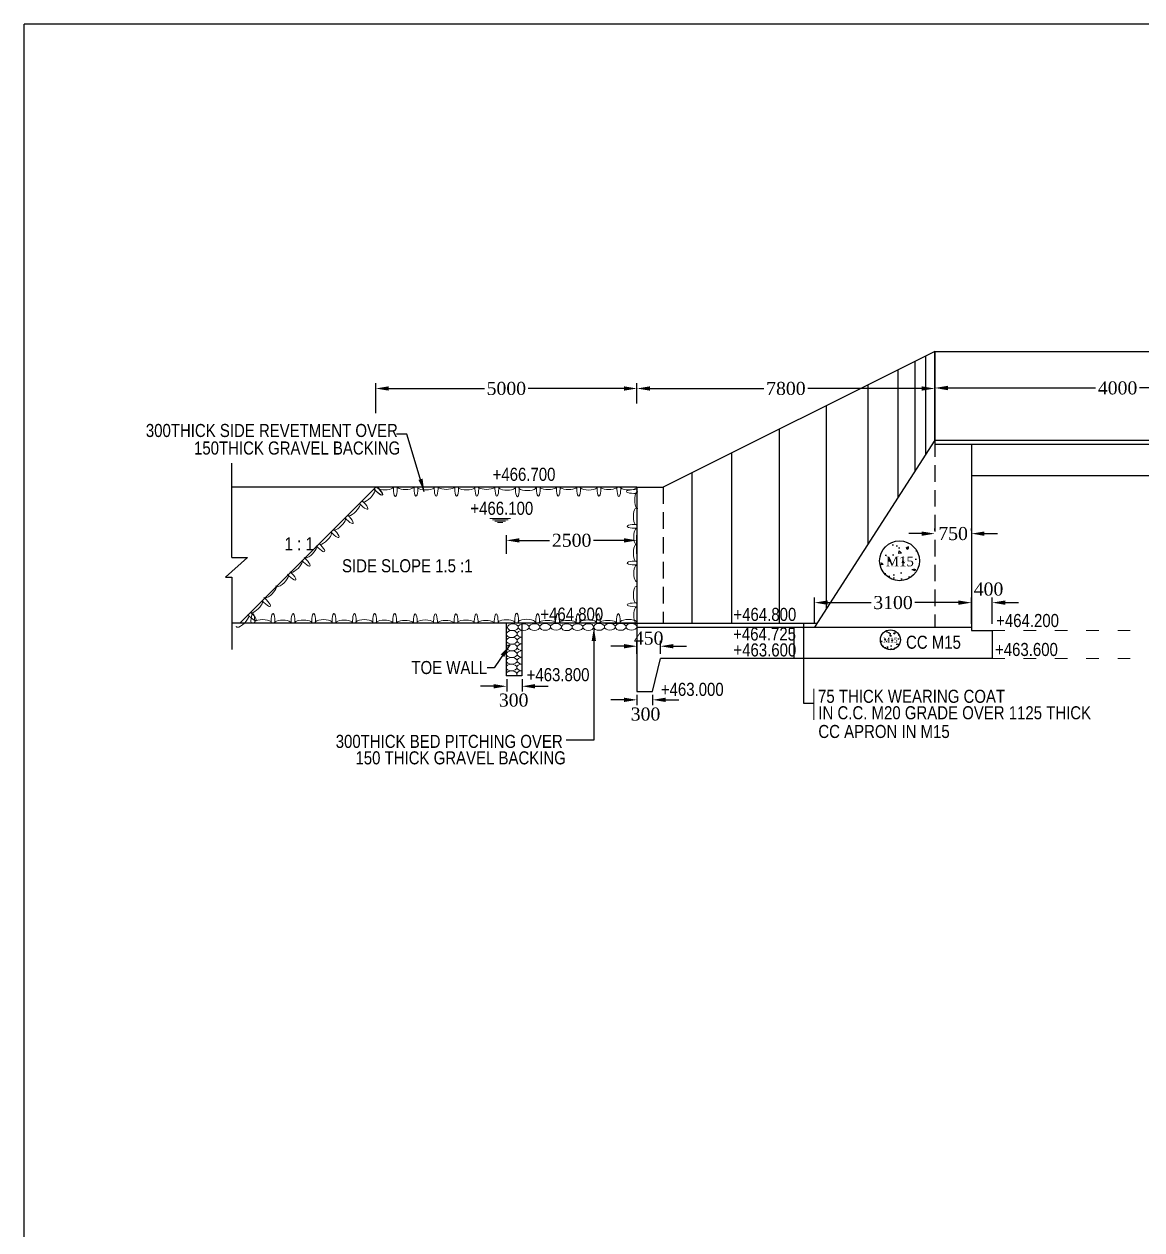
# Model space of a CAD drawing. Header units: millimetres. Extents: x 80 to 6605, y 46 to 2491.
# Drawn here: x 5456.2 to 5670.1, y 1117 to 1347.8 of the extents above; entities that cross this region are included whole.
import ezdxf
from ezdxf.enums import TextEntityAlignment as Align

# ---------------------------------------------------------------- set-up
doc = ezdxf.new("R2010")
doc.units = ezdxf.units.MM
doc.linetypes.add('ACAD_ISO03W100', pattern=[30, 12, -18])
doc.linetypes.add('DASHED', pattern=[19.05, 12.7, -6.35])
doc.layers.add('TEXT_GENERAL', color=4, linetype='Continuous')
doc.styles.add('ARIAL NARROW', font='ARIALN.TTF')
doc.styles.get("Standard").update_dxf_attribs({"font": 'times.ttf', "height": 2.5})
doc.styles.add('TNR_2.5', font='times.ttf', dxfattribs={"height": 2.5})
doc.dimstyles.new('STANDARD$7', dxfattribs={"dimtxt": 2, "dimasz": 2, "dimexe": 1.25, "dimexo": 0.625, "dimtad": 1, "dimdec": 0, "dimlfac": 0.5, "dimdsep": 46, "dimtxsty": 'Standard', "dimcen": 2.5, "dimadec": 0, "dimazin": 0, "dimtfac": 1, "dimtdec": 0, "dimtmove": 0, "dimatfit": 3, "dimfxl": 1, "dimtolj": 1, "dimtzin": 0, "dimarcsym": 0})
doc.dimstyles.new('STYLE_ESH', dxfattribs={"dimtxt": 2.5, "dimasz": 2.5, "dimexe": 1, "dimexo": 0.625, "dimtad": 0, "dimtih": 1, "dimtoh": 1, "dimdec": 0, "dimlfac": 100, "dimzin": 9, "dimdsep": 46, "dimtxsty": 'TNR_2.5', "dimcen": 2.5, "dimadec": 0, "dimazin": 2, "dimtfac": 1, "dimtdec": 0, "dimtofl": 0, "dimtmove": 2, "dimatfit": 3, "dimfxl": 1, "dimarcsym": 0})

# ---------------------------------------------------------------- blocks, each defined once
blk = doc.blocks.new('*D105')
at = {"color": 0, "lineweight": -2, "transparency": 16777216}
for p, q in [((5546.04, 1221.08), (5543.54, 1221.08)), ((5548.54, 1222.47), (5548.54, 1220.08)), ((5551.47, 1222.47), (5551.47, 1220.08)), ((5553.97, 1221.08), (5556.47, 1221.08))]:
    blk.add_line(p, q, dxfattribs=at)
at = {"color": 0, "transparency": 16777216}
for points in [[(5546.04, 1221.5), (5546.04, 1220.66), (5548.54, 1221.08)], [(5553.97, 1221.5), (5553.97, 1220.66), (5551.47, 1221.08)]]:
    blk.add_solid(points, dxfattribs=at)
at = {"layer": 'Defpoints', "color": 0, "transparency": 16777216}
for p in [(5548.54, 1223.1), (5551.47, 1223.1), (5551.47, 1221.08)]:
    blk.add_point(p, dxfattribs=at)
at = {"color": 0, "transparency": 16777216, "insert": (5549.87, 1218.42), "char_height": 2.5, "attachment_point": 5, "style": 'TNR_2.5'}
blk.add_mtext('300', dxfattribs=at)
blk = doc.blocks.new('*D107')
at = {"color": 0, "lineweight": -2, "transparency": 16777216}
for p, q in [((5573.47, 1219.46), (5573.47, 1217.49)), ((5576.47, 1219.46), (5576.47, 1217.49)), ((5570.97, 1218.49), (5568.47, 1218.49)), ((5578.97, 1218.49), (5581.47, 1218.49))]:
    blk.add_line(p, q, dxfattribs=at)
at = {"color": 0, "transparency": 16777216}
for points in [[(5570.97, 1218.9), (5570.97, 1218.07), (5573.47, 1218.49)], [(5578.97, 1218.9), (5578.97, 1218.07), (5576.47, 1218.49)]]:
    blk.add_solid(points, dxfattribs=at)
at = {"layer": 'Defpoints', "color": 0, "transparency": 16777216}
for p in [(5573.47, 1220.08), (5576.47, 1220.08), (5576.47, 1218.49)]:
    blk.add_point(p, dxfattribs=at)
at = {"color": 0, "transparency": 16777216, "insert": (5575.11, 1215.75), "char_height": 2.5, "attachment_point": 5, "style": 'TNR_2.5'}
blk.add_mtext('300', dxfattribs=at)
blk = doc.blocks.new('*D106')
at = {"color": 0, "lineweight": -2, "transparency": 16777216}
for p, q in [((5570.97, 1228.75), (5568.47, 1228.75)), ((5573.47, 1227.32), (5573.47, 1229.75)), ((5577.95, 1227.32), (5577.95, 1229.75)), ((5580.45, 1228.75), (5582.95, 1228.75))]:
    blk.add_line(p, q, dxfattribs=at)
at = {"color": 0, "transparency": 16777216}
for points in [[(5570.97, 1229.17), (5570.97, 1228.33), (5573.47, 1228.75)], [(5580.45, 1229.17), (5580.45, 1228.33), (5577.95, 1228.75)]]:
    blk.add_solid(points, dxfattribs=at)
at = {"layer": 'Defpoints', "color": 0, "transparency": 16777216}
for p in [(5573.47, 1228.75), (5573.47, 1226.7), (5577.95, 1226.7)]:
    blk.add_point(p, dxfattribs=at)
at = {"color": 0, "transparency": 16777216, "insert": (5575.7, 1230.29), "char_height": 2.5, "attachment_point": 5, "style": 'TNR_2.5'}
blk.add_mtext('450', dxfattribs=at)
blk = doc.blocks.new('*D104')
at = {"color": 0, "lineweight": -2, "transparency": 16777216}
for p, q in [((5548.47, 1246.44), (5548.47, 1250.01)), ((5550.97, 1249.01), (5556.76, 1249.01)), ((5570.97, 1249.01), (5565.18, 1249.01)), ((5573.47, 1246.44), (5573.47, 1250.01))]:
    blk.add_line(p, q, dxfattribs=at)
at = {"color": 0, "transparency": 16777216}
for points in [[(5550.97, 1249.42), (5550.97, 1248.59), (5548.47, 1249.01)], [(5570.97, 1249.42), (5570.97, 1248.59), (5573.47, 1249.01)]]:
    blk.add_solid(points, dxfattribs=at)
at = {"layer": 'Defpoints', "color": 0, "transparency": 16777216}
for p in [(5573.47, 1249.01), (5548.47, 1245.81), (5573.47, 1245.81)]:
    blk.add_point(p, dxfattribs=at)
at = {"color": 0, "transparency": 16777216, "insert": (5560.97, 1249.01), "char_height": 2.5, "attachment_point": 5, "style": 'TNR_2.5'}
blk.add_mtext('2500', dxfattribs=at)
blk = doc.blocks.new('*D180')
at = {"color": 0, "lineweight": -2, "transparency": 16777216}
for p, q in [((5630.47, 1278.8), (5630.47, 1279.18)), ((5700.43, 1278.81), (5700.43, 1279.18)), ((5632.97, 1278.18), (5661.23, 1278.18)), ((5697.93, 1278.18), (5669.67, 1278.18))]:
    blk.add_line(p, q, dxfattribs=at)
at = {"color": 0, "transparency": 16777216}
for points in [[(5632.97, 1278.6), (5632.97, 1277.76), (5630.47, 1278.18)], [(5697.93, 1278.6), (5697.93, 1277.76), (5700.43, 1278.18)]]:
    blk.add_solid(points, dxfattribs=at)
at = {"layer": 'Defpoints', "color": 0, "transparency": 16777216}
for p in [(5630.47, 1278.18), (5630.47, 1278.17), (5700.43, 1278.18)]:
    blk.add_point(p, dxfattribs=at)
at = {"color": 0, "transparency": 16777216, "insert": (5665.45, 1278.18), "char_height": 2.5, "attachment_point": 5, "style": 'TNR_2.5'}
blk.add_mtext('4000', dxfattribs=at)
blk = doc.blocks.new('*D181')
at = {"color": 0, "lineweight": -2, "transparency": 16777216}
for p, q in [((5607.47, 1233.05), (5607.47, 1238.09)), ((5637.47, 1233.05), (5637.47, 1238.09)), ((5609.97, 1237.09), (5618.29, 1237.09)), ((5634.97, 1237.09), (5626.64, 1237.09))]:
    blk.add_line(p, q, dxfattribs=at)
at = {"color": 0, "transparency": 16777216}
for points in [[(5609.97, 1237.51), (5609.97, 1236.67), (5607.47, 1237.09)], [(5634.97, 1237.51), (5634.97, 1236.67), (5637.47, 1237.09)]]:
    blk.add_solid(points, dxfattribs=at)
at = {"layer": 'Defpoints', "color": 0, "transparency": 16777216}
for p in [(5637.47, 1237.09), (5607.47, 1232.42), (5637.47, 1232.42)]:
    blk.add_point(p, dxfattribs=at)
at = {"color": 0, "transparency": 16777216, "insert": (5622.47, 1237.09), "char_height": 2.5, "attachment_point": 5, "style": 'TNR_2.5'}
blk.add_mtext('3100', dxfattribs=at)
blk = doc.blocks.new('*D182')
at = {"color": 0, "lineweight": -2, "transparency": 16777216}
for p, q in [((5637.47, 1233.05), (5637.47, 1238.09)), ((5641.47, 1233.05), (5641.47, 1238.09)), ((5634.97, 1237.09), (5632.47, 1237.09)), ((5643.97, 1237.09), (5646.47, 1237.09))]:
    blk.add_line(p, q, dxfattribs=at)
at = {"color": 0, "transparency": 16777216}
for points in [[(5634.97, 1237.51), (5634.97, 1236.67), (5637.47, 1237.09)], [(5643.97, 1237.51), (5643.97, 1236.67), (5641.47, 1237.09)]]:
    blk.add_solid(points, dxfattribs=at)
at = {"layer": 'Defpoints', "color": 0, "transparency": 16777216}
for p in [(5641.47, 1237.09), (5637.47, 1232.42), (5641.47, 1232.42)]:
    blk.add_point(p, dxfattribs=at)
at = {"color": 0, "transparency": 16777216, "insert": (5640.75, 1239.67), "char_height": 2.5, "attachment_point": 5, "style": 'TNR_2.5'}
blk.add_mtext('400', dxfattribs=at)
blk = doc.blocks.new('*D183')
at = {"color": 0, "lineweight": -2, "transparency": 16777216}
for p, q in [((5573.47, 1275.38), (5573.47, 1279.08)), ((5575.97, 1278.08), (5597.78, 1278.08)), ((5627.97, 1278.08), (5606.15, 1278.08)), ((5630.47, 1277.55), (5630.47, 1277.08))]:
    blk.add_line(p, q, dxfattribs=at)
at = {"color": 0, "transparency": 16777216}
for points in [[(5575.97, 1278.5), (5575.97, 1277.67), (5573.47, 1278.08)], [(5627.97, 1278.5), (5627.97, 1277.67), (5630.47, 1278.08)]]:
    blk.add_solid(points, dxfattribs=at)
at = {"layer": 'Defpoints', "color": 0, "transparency": 16777216}
for p in [(5573.47, 1278.08), (5630.47, 1278.17), (5573.47, 1274.75)]:
    blk.add_point(p, dxfattribs=at)
at = {"color": 0, "transparency": 16777216, "insert": (5601.97, 1278.08), "char_height": 2.5, "attachment_point": 5, "style": 'TNR_2.5'}
blk.add_mtext('7800', dxfattribs=at)
blk = doc.blocks.new('*D184')
at = {"color": 0, "lineweight": -2, "transparency": 16777216}
for p, q in [((5523.47, 1273.37), (5523.47, 1279.08)), ((5573.47, 1275.2), (5573.47, 1279.08)), ((5525.97, 1278.08), (5544.3, 1278.08)), ((5570.97, 1278.08), (5552.63, 1278.08))]:
    blk.add_line(p, q, dxfattribs=at)
at = {"color": 0, "transparency": 16777216}
for points in [[(5525.97, 1278.5), (5525.97, 1277.67), (5523.47, 1278.08)], [(5570.97, 1278.5), (5570.97, 1277.67), (5573.47, 1278.08)]]:
    blk.add_solid(points, dxfattribs=at)
at = {"layer": 'Defpoints', "color": 0, "transparency": 16777216}
for p in [(5523.47, 1278.08), (5573.47, 1274.57), (5523.47, 1272.75)]:
    blk.add_point(p, dxfattribs=at)
at = {"color": 0, "transparency": 16777216, "insert": (5548.47, 1278.08), "char_height": 2.5, "attachment_point": 5, "style": 'TNR_2.5'}
blk.add_mtext('5000', dxfattribs=at)
blk = doc.blocks.new('*D185')
at = {"color": 0, "lineweight": -2, "transparency": 16777216}
for p, q in [((5630.47, 1250.92), (5630.47, 1251.3)), ((5637.47, 1250.92), (5637.47, 1251.3)), ((5627.97, 1250.3), (5625.47, 1250.3)), ((5639.97, 1250.3), (5642.47, 1250.3))]:
    blk.add_line(p, q, dxfattribs=at)
at = {"color": 0, "transparency": 16777216}
for points in [[(5627.97, 1250.71), (5627.97, 1249.88), (5630.47, 1250.3)], [(5639.97, 1250.71), (5639.97, 1249.88), (5637.47, 1250.3)]]:
    blk.add_solid(points, dxfattribs=at)
at = {"layer": 'Defpoints', "color": 0, "transparency": 16777216}
for p in [(5630.47, 1250.3), (5637.47, 1250.3), (5637.47, 1250.3)]:
    blk.add_point(p, dxfattribs=at)
at = {"color": 0, "transparency": 16777216, "insert": (5633.97, 1250.3), "char_height": 2.5, "attachment_point": 5, "style": 'TNR_2.5'}
blk.add_mtext('750', dxfattribs=at)

msp = doc.modelspace()

# ---------------------------------------------------------------- hatches: boundary and pattern name
h = msp.add_hatch()
h.set_pattern_fill('AR-CONC', color=0, scale=0.0225, style=0)
h.set_pattern_definition([(130, (5686.6756, 1165.5716), (-4.09916, -0.35863), [0.42862, -4.71488]), (185, (5686.6756, 1165.5716), (0.79296, 4.29877), [0.3429, -3.7719]), (79.549, (5686.334, 1165.5417), (-3.3062, 3.94013), [0.36427, -4.00702]), (133.816, (5686.6756, 1166.7146), (-6.09928, -0.94595), [0.64294, -7.0723]), (83.3644, (5686.1673, 1166.636), (-5.3416, 5.56708), [0.5464, -6.01054]), (188.816, (5686.6756, 1166.7146), (-5.3416, 5.56707), [0.51435, -5.65785]), (159, (5686.104, 1166.429), (-3.41133, -2.30097), [0.42862, -4.71487]), (214, (5686.104, 1166.429), (-1.39055, 4.14423), [0.3429, -3.7719]), (108.5486, (5685.82, 1166.237), (-4.80187, 1.84326), [0.36427, -4.00702]), (142.5, (5686.6756, 1165.5716), (-0.069494, 1.902488), [0, -3.72618, 0, -3.82905, 0, -3.786188]), (172.5, (5686.6756, 1165.5716), (-1.503442, 2.254063), [0, -2.18313, 0, -3.640455, 0, -1.443038]), (212.5, (5687.95, 1165.5716), (-3.050788, -0.128897), [0, -1.42875, 0, -4.4577, 0, -5.915025]), (222.5, (5688.5215, 1165.5716), (-3.332907, 0.572096), [0, -1.857375, 0, -2.96037, 0, -4.200525])])
h.paths.add_polyline_path([(5620.56992, 1247.25317, -0.346392158), (5625.06992, 1248.67583), (5625.06992, 1241.53702, -0.346392158), (5620.56992, 1242.95968)])
h.paths.add_polyline_path([(5625.06992, 1248.67583, -0.312101352), (5627.5384, 1245.10642, -0.312101352), (5625.06992, 1241.53702)])
h.paths.add_polyline_path([(5619.90858, 1245.10642, -0.150541428), (5620.56992, 1247.25317), (5620.56992, 1242.95968, -0.150541428)])
h = msp.add_hatch()
h.set_pattern_fill('AR-CONC', color=0, scale=0.01125, style=0)
h.set_pattern_definition([(130, (5653.4431, 1190.2101), (-2.04958, -0.179315), [0.21431, -2.35744]), (185, (5653.4431, 1190.2101), (0.39648, 2.14939), [0.17145, -1.88595]), (79.549, (5653.2723, 1190.1952), (-1.6531, 1.97006), [0.18214, -2.00351]), (133.816, (5653.443, 1190.7816), (-3.04964, -0.47298), [0.32147, -3.53616]), (83.3644, (5653.189, 1190.7422), (-2.6708, 2.78354), [0.2732, -3.00527]), (188.816, (5653.443, 1190.7816), (-2.6708, 2.78353), [0.25718, -2.82893]), (159, (5653.1574, 1190.6388), (-1.70567, -1.150487), [0.21431, -2.35744]), (214, (5653.1574, 1190.6388), (-0.69527, 2.072115), [0.17145, -1.88595]), (108.5486, (5653.0152, 1190.5429), (-2.400936, 0.92163), [0.18214, -2.00351]), (142.5, (5653.4431, 1190.2101), (-0.034747, 0.951244), [0, -1.86309, 0, -1.914525, 0, -1.893094]), (172.5, (5653.4431, 1190.2101), (-0.751721, 1.127031), [0, -1.091565, 0, -1.820228, 0, -0.721519]), (212.5, (5654.08035, 1190.2101), (-1.525394, -0.064448), [0, -0.714375, 0, -2.22885, 0, -2.957512]), (222.5, (5654.3661, 1190.2101), (-1.666453, 0.286048), [0, -0.928687, 0, -1.480185, 0, -2.100262])])
h.paths.add_polyline_path([(5620.39029, 1231.05092, -0.346392158), (5622.64029, 1231.76225), (5622.64029, 1228.19284, -0.346392158), (5620.39029, 1228.90417)])
h.paths.add_polyline_path([(5622.64029, 1231.76225, -0.312101352), (5623.87453, 1229.97755, -0.312101352), (5622.64029, 1228.19284)])
h.paths.add_polyline_path([(5620.05962, 1229.97755, -0.150541428), (5620.39029, 1231.05092), (5620.39029, 1228.90417, -0.150541428)])

# ---------------------------------------------------------------- linework, layer by layer
at = {"color": 0}
for p, q in [((5456.18376, 767.83356), (5456.18376, 1347.83356)), ((6436.18376, 1347.83356), (5456.18376, 1347.83356)), ((5630.4664, 1285.17045), (5578.4664, 1259.17045)), ((5628.65788, 1284.26619), (5628.65788, 1265.35937)), ((5630.4664, 1285.17045), (5630.4664, 1267.42045)), ((5630.4664, 1268.17045), (5630.4664, 1285.17045)), ((5630.4664, 1285.17045), (5882.48459, 1285.17045)), ((5623.41314, 1281.64381), (5623.41314, 1257.20722)), ((5626.66848, 1283.27149), (5626.66848, 1262.26716)), ((5617.62584, 1278.75016), (5617.62584, 1248.21174)), ((5609.6683, 1274.7714), (5609.6683, 1235.84297)), ((5600.67615, 1270.27532), (5600.67615, 1233.17045)), ((5630.4664, 1268.17045), (5607.4664, 1232.42045)), ((5630.4664, 1268.17045), (5882.48459, 1268.17045)), ((5630.4664, 1267.42045), (5757.48459, 1267.42045)), ((5637.4664, 1267.42045), (5637.4664, 1232.42045)), ((5591.54351, 1265.709), (5591.54351, 1233.17045)), ((5495.91536, 1245.73638), (5495.91536, 1263.81355)), ((5583.95639, 1261.91544), (5583.95639, 1233.17045)), ((5637.4664, 1261.42045), (5757.48459, 1261.42045)), ((5573.4664, 1259.17045), (5495.91536, 1259.17045)), ((5497.4664, 1233.17045), (5523.4664, 1259.17045)), ((5573.4664, 1259.17045), (5573.4664, 1232.42045)), ((5573.4664, 1259.17045), (5578.4664, 1259.17045)), ((5578.4664, 1259.17045), (5578.4664, 1259.17045)), ((5498.91536, 1245.73638), (5494.74114, 1241.99388)), ((5495.91536, 1245.73638), (5498.91536, 1245.73638)), ((5494.74114, 1241.99388), (5495.91536, 1241.99388)), ((5495.91536, 1241.99388), (5495.91536, 1228.12706)), ((5495.91536, 1241.99388), (5495.91536, 1232.50813)), ((5495.91536, 1241.99388), (5495.91536, 1231.23463)), ((5573.4664, 1233.17045), (5495.91536, 1233.17045)), ((5548.4664, 1233.09975), (5548.4664, 1223.09975)), ((5551.4664, 1233.09975), (5551.4664, 1223.09975)), ((5567.4664, 1233.17045), (5607.94892, 1233.17045)), ((5573.4664, 1232.42045), (5637.4664, 1232.42045)), ((5573.4664, 1232.42045), (5573.4664, 1226.42045)), ((5641.4664, 1231.7639), (5641.4664, 1226.42045)), ((5573.4664, 1226.69975), (5573.4664, 1220.08062)), ((5576.4664, 1220.08062), (5577.9516, 1226.42045)), ((5641.4664, 1226.42045), (5577.9516, 1226.42045)), ((5551.4664, 1223.09975), (5548.4664, 1223.09975)), ((5573.4664, 1220.08062), (5576.4664, 1220.08062))]:
    msp.add_line(p, q, dxfattribs=at)
at = {"color": 0, "linetype": 'DASHED', "ltscale": 0.25}
for p, q in [((5630.4664, 1268.17045), (5630.4664, 1232.42045)), ((5578.4664, 1259.17045), (5578.4664, 1233.17045))]:
    msp.add_line(p, q, dxfattribs=at)
for p, q in [((5603.4664, 1232.42045), (5603.4664, 1226.42045)), ((5637.4664, 1232.42045), (5637.4664, 1231.7639)), ((5637.4664, 1231.7639), (5641.4664, 1231.7639))]:
    msp.add_line(p, q)
at = {"color": 0}
for centre, radius in [((5623.72349, 1245.10642), 3.81491), ((5621.96708, 1229.97755), 1.90745)]:
    msp.add_circle(centre, radius, dxfattribs=at)
at = {"color": 0, "lineweight": 5, "extrusion": (0, 0, -1)}
for centre, major_axis, ratio, start_param, end_param in [((5522.10178, 1257.54405), (1.14702, 1.12696), 0.328798741, -0.284518735, 3.426111389), ((5523.65004, 1258.77969), (1.06269, -1.0816), 0.238983774, 4.478047346, 8.088323268), ((5523.74372, 1258.77969), (1.06269, -1.0816), 0.238983774, 4.478047346, 8.088323268), ((5525.25305, 1259.21999), (-1.60801, 0), 0.328798741, 3.031898939, 6.392879022), ((5527.23004, 1258.92578), (0, -1.5163), 0.238983774, 4.478047346, 8.088323268), ((5529.19052, 1259.27854), (-1.60801, 0), 0.328798741, 3.031898939, 6.392879022), ((5531.16751, 1258.98433), (0, -1.5163), 0.238983774, 4.478047346, 8.088323268), ((5533.06334, 1259.18801), (1.60801, 0), 0.328798741, -0.284518735, 3.426111389), ((5535.03463, 1259.00062), (0, -1.5163), 0.238983774, 4.478047346, 8.088323268), ((5536.98237, 1259.29483), (-1.60801, 0), 0.328798741, 3.031898939, 6.392879022), ((5538.95935, 1259.00062), (0, -1.5163), 0.238983774, 4.478047346, 8.088323268), ((5540.85519, 1259.2043), (1.60801, 0), 0.328798741, -0.284518735, 3.426111389), ((5542.82557, 1259.00062), (0, -1.5163), 0.238983774, 4.478047346, 8.088323268), ((5544.68271, 1259.29483), (-1.60801, 0), 0.328798741, 3.031898939, 6.392879022), ((5546.65969, 1259.00062), (0, -1.5163), 0.238983774, 4.478047346, 8.088323268), ((5548.61103, 1259.14986), (-1.60801, 0), 0.328798741, 3.031898939, 6.392879022), ((5550.58801, 1258.85565), (0, -1.5163), 0.238983774, 4.478047346, 8.088323268), ((5552.48385, 1259.05933), (1.60801, 0), 0.328798741, -0.284518735, 3.426111389), ((5554.5954, 1258.97045), (0, -1.5163), 0.238983774, 4.478047346, 8.088323268), ((5556.45253, 1259.26466), (-1.60801, 0), 0.328798741, 3.031898939, 6.392879022), ((5558.40028, 1258.97045), (0, -1.5163), 0.238983774, 4.478047346, 8.088323268), ((5560.34801, 1259.26466), (-1.60801, 0), 0.328798741, 3.031898939, 6.392879022), ((5562.325, 1258.97045), (0, -1.5163), 0.238983774, 4.478047346, 8.088323268), ((5564.22083, 1259.17413), (1.60801, 0), 0.328798741, -0.284518735, 3.426111389), ((5566.19122, 1258.97045), (0, -1.5163), 0.238983774, 4.478047346, 8.088323268), ((5568.04835, 1259.26466), (-1.60801, 0), 0.328798741, 3.031898939, 6.392879022), ((5570.00833, 1258.92578), (0, -1.5163), 0.238983774, 4.478047346, 8.088323268), ((5571.86546, 1259.21999), (-1.60801, 0), 0.328798741, 3.031898939, 6.392879022), ((5519.27579, 1254.89439), (-1.14702, -1.12696), 0.328798741, 3.031898939, 6.392879022), ((5520.8922, 1256.07008), (1.06269, -1.0816), 0.238983774, 4.478047346, 8.088323268), ((5516.49489, 1252.16212), (-1.14702, -1.12696), 0.328798741, 3.031898939, 6.392879022), ((5518.09263, 1253.31947), (1.06269, -1.0816), 0.238983774, 4.478047346, 8.088323268), ((5515.37636, 1250.6507), (1.06269, -1.0816), 0.238983774, 4.478047346, 8.088323268), ((5513.8281, 1249.41506), (1.14702, 1.12696), 0.328798741, -0.284518735, 3.426111389), ((5510.98281, 1246.80929), (1.14702, 1.12696), 0.328798741, -0.109693715, 3.251286368), ((5512.61852, 1247.94109), (1.06269, -1.0816), 0.238983774, 4.478047346, 8.088323268), ((5508.23401, 1244.02618), (1.14702, 1.12696), 0.328798741, -0.109693715, 3.251286368), ((5509.83175, 1245.18353), (-1.06269, 1.0816), 0.238983774, 1.336454693, 4.946730614), ((5505.56722, 1241.27912), (1.14702, 1.12696), 0.328798741, -0.284518735, 3.426111389), ((5507.11548, 1242.51476), (-1.06269, 1.0816), 0.238983774, 1.336454693, 4.946730614), ((5503.26274, 1239.14185), (1.14702, 1.12696), 0.328798741, -0.109693715, 3.251286368), ((5500.63011, 1236.30269), (1.14702, 1.12696), 0.328798741, -0.109693715, 3.251286368), ((5502.22786, 1237.46004), (-1.06269, 1.0816), 0.238983774, 1.336454693, 4.946730614), ((5499.51158, 1234.79127), (-1.06269, 1.0816), 0.238983774, 1.336454693, 4.946730614), ((5497.96333, 1233.55563), (1.14702, 1.12696), 0.328798741, -0.284518735, 3.426111389)]:
    msp.add_ellipse(centre, major_axis=major_axis, ratio=ratio, start_param=start_param, end_param=end_param, dxfattribs=at)
at = {"color": 0, "lineweight": 5}
for centre, major_axis, ratio, start_param, end_param in [((5572.96217, 1258.36069), (1.5163, 0), 0.238983774, 1.336454693, 4.946730614), ((5573.56067, 1256.72717), (0, 1.60801), 0.328798741, -0.109693715, 3.251286368), ((5573.318, 1253.58545), (0, 1.60801), 0.328798741, -0.284518735, 3.426111389), ((5573.11432, 1251.68962), (1.5163, 0), 0.238983774, 1.336454693, 4.946730614), ((5573.40852, 1249.71263), (0, 1.60801), 0.328798741, -0.109693715, 3.251286368), ((5573.318, 1246.57092), (0, 1.60801), 0.328798741, -0.284518735, 3.426111389), ((5573.11432, 1244.67508), (1.5163, 0), 0.238983774, 1.336454693, 4.946730614), ((5573.40852, 1242.6981), (0, 1.60801), 0.328798741, -0.109693715, 3.251286368), ((5573.318, 1238.57092), (0, 1.60801), 0.328798741, -0.284518735, 3.426111389), ((5499.95888, 1233.51039), (0, 1.5163), 0.238983774, 4.478047346, 8.088323268), ((5503.8251, 1233.51039), (0, 1.5163), 0.238983774, 4.478047346, 8.088323268), ((5507.65922, 1233.51039), (0, 1.5163), 0.238983774, 4.478047346, 8.088323268), ((5511.60727, 1233.52668), (0, 1.5163), 0.238983774, 4.478047346, 8.088323268), ((5515.47439, 1233.51039), (0, 1.5163), 0.238983774, 4.478047346, 8.088323268), ((5519.39912, 1233.51039), (0, 1.5163), 0.238983774, 4.478047346, 8.088323268), ((5523.26534, 1233.51039), (0, 1.5163), 0.238983774, 4.478047346, 8.088323268), ((5527.09946, 1233.51039), (0, 1.5163), 0.238983774, 4.478047346, 8.088323268), ((5531.03692, 1233.45184), (0, 1.5163), 0.238983774, 4.478047346, 8.088323268), ((5534.90405, 1233.43554), (0, 1.5163), 0.238983774, 4.478047346, 8.088323268), ((5538.82877, 1233.43554), (0, 1.5163), 0.238983774, 4.478047346, 8.088323268), ((5542.69499, 1233.43554), (0, 1.5163), 0.238983774, 4.478047346, 8.088323268), ((5546.52911, 1233.43554), (0, 1.5163), 0.238983774, 4.478047346, 8.088323268), ((5550.45743, 1233.58051), (0, 1.5163), 0.238983774, 4.478047346, 8.088323268), ((5554.46482, 1233.46571), (0, 1.5163), 0.238983774, 4.478047346, 8.088323268), ((5558.26969, 1233.46571), (0, 1.5163), 0.238983774, 4.478047346, 8.088323268), ((5562.19442, 1233.46571), (0, 1.5163), 0.238983774, 4.478047346, 8.088323268), ((5566.06064, 1233.46571), (0, 1.5163), 0.238983774, 4.478047346, 8.088323268), ((5569.89476, 1233.46571), (0, 1.5163), 0.238983774, 4.478047346, 8.088323268), ((5573.11432, 1236.67508), (1.5163, 0), 0.238983774, 1.336454693, 4.946730614), ((5573.40852, 1234.6981), (0, 1.60801), 0.328798741, -0.109693715, 3.251286368), ((5501.85471, 1233.3067), (1.60801, 0), 0.328798741, -0.284518735, 3.426111389), ((5505.68223, 1233.21618), (-1.60801, 0), 0.328798741, 3.031898939, 6.392879022), ((5509.63028, 1233.23247), (-1.60801, 0), 0.328798741, 3.031898939, 6.392879022), ((5513.5031, 1233.323), (1.60801, 0), 0.328798741, -0.284518735, 3.426111389), ((5517.42213, 1233.21618), (-1.60801, 0), 0.328798741, 3.031898939, 6.392879022), ((5521.29495, 1233.3067), (1.60801, 0), 0.328798741, -0.284518735, 3.426111389), ((5525.12247, 1233.21618), (-1.60801, 0), 0.328798741, 3.031898939, 6.392879022), ((5529.05994, 1233.15763), (-1.60801, 0), 0.328798741, 3.031898939, 6.392879022), ((5532.93276, 1233.24815), (1.60801, 0), 0.328798741, -0.284518735, 3.426111389), ((5536.85179, 1233.14133), (-1.60801, 0), 0.328798741, 3.031898939, 6.392879022), ((5540.72461, 1233.23186), (1.60801, 0), 0.328798741, -0.284518735, 3.426111389), ((5544.55212, 1233.14133), (-1.60801, 0), 0.328798741, 3.031898939, 6.392879022), ((5548.48044, 1233.2863), (-1.60801, 0), 0.328798741, 3.031898939, 6.392879022), ((5552.35326, 1233.37683), (1.60801, 0), 0.328798741, -0.284518735, 3.426111389), ((5556.32195, 1233.1715), (-1.60801, 0), 0.328798741, 3.031898939, 6.392879022), ((5560.21743, 1233.1715), (-1.60801, 0), 0.328798741, 3.031898939, 6.392879022), ((5564.09025, 1233.26203), (1.60801, 0), 0.328798741, -0.284518735, 3.426111389), ((5567.91777, 1233.1715), (-1.60801, 0), 0.328798741, 3.031898939, 6.392879022), ((5571.8524, 1233.33161), (1.60801, 0), 0.328798741, -0.284518735, 3.426111389)]:
    msp.add_ellipse(centre, major_axis=major_axis, ratio=ratio, start_param=start_param, end_param=end_param, dxfattribs=at)
at = {"layer": 'TEXT_GENERAL', "color": 0, "lineweight": 5}
for p, q in [((5549.29198, 1253.17045), (5545.29198, 1253.17045)), ((5548.79198, 1252.92045), (5545.79198, 1252.92045)), ((5548.29198, 1252.67045), (5546.29198, 1252.67045)), ((5547.79198, 1252.42045), (5546.79198, 1252.42045)), ((5607.34638, 1220.62212), (5607.34638, 1214.67093))]:
    msp.add_line(p, q, dxfattribs=at)
at = {"layer": 'TEXT_GENERAL', "color": 0, "linetype": 'ACAD_ISO03W100', "lineweight": 5, "ltscale": 0.2}
for p, q in [((5641.4664, 1231.7639), (5748.93164, 1231.7639)), ((5641.4664, 1226.42045), (5748.93164, 1226.42045))]:
    msp.add_line(p, q, dxfattribs=at)
at = {"layer": 'TEXT_GENERAL', "color": 0, "lineweight": 5, "extrusion": (0, 0, -1)}
for centre in [(5549.717, 1232.3701), (5551.77944, 1232.39086), (5553.84185, 1232.41466), (5555.90428, 1232.43481), (5557.96669, 1232.45862), (5560.0291, 1232.37141), (5562.09151, 1232.39521), (5564.15394, 1232.41687), (5566.21637, 1232.43809), (5568.27881, 1232.45862), (5570.34122, 1232.43481), (5572.40363, 1232.45862), (5549.49761, 1231.08784), (5549.51241, 1229.80558), (5549.52721, 1228.52332), (5549.49761, 1227.24106), (5549.49761, 1225.96356), (5549.44608, 1224.68187)]:
    msp.add_ellipse(centre, major_axis=(1.03121, 0.0119), ratio=0.621728248, dxfattribs=at)
for centre, start_param, end_param in [((5551.56004, 1231.10802), 1.66890238, 4.62863548), ((5551.57485, 1229.82576), 1.66890238, 4.62863548), ((5551.58965, 1228.54351), 1.66890238, 4.62863548), ((5551.56004, 1227.26125), 1.66890238, 4.62863548), ((5551.56004, 1225.98375), 1.66890238, 4.62863548), ((5549.46088, 1223.39961), 2.673551177, 6.788353412), ((5551.52332, 1223.41979), 2.637590732, 4.62863548), ((5551.50852, 1224.70205), 1.66890238, 4.62863548)]:
    msp.add_ellipse(centre, major_axis=(1.03121, 0.0119), ratio=0.621728248, start_param=start_param, end_param=end_param, dxfattribs=at)

# ---------------------------------------------------------------- texts
at = {"color": 0, "attachment_point": 3}
for insert, char_height, width in [((5626.45645, 1245.92156), 1.875, 24.92025), ((5623.33356, 1230.38511), 0.9375, 12.460125)]:
    msp.add_mtext(' M15', dxfattribs=dict(at, insert=insert, char_height=char_height, width=width))
at = {"layer": 'TEXT_GENERAL', "color": 0, "lineweight": 5, "style": 'ARIAL NARROW'}
for s, p in [('300THICK SIDE REVETMENT OVER', (5479.4828, 1271.29622)), ('150THICK GRAVEL BACKING', (5488.70067, 1267.93991)), ('+466.100', (5541.58866, 1256.40322)), ('+464.800', (5591.93052, 1236.089)), ('+464.200', (5642.20948, 1234.92047)), ('+464.725', (5591.87531, 1232.34419)), ('CC M15', (5624.96204, 1230.76524)), ('+463.600', (5591.93052, 1229.2914)), ('+463.600', (5641.99493, 1229.3755)), ('+463.000', (5578.03919, 1221.74185)), ('75 THICK WEARING COAT', (5608.12343, 1220.41328)), ('IN C.C. M20 GRADE OVER 1125 THICK', (5608.18218, 1217.26325)), ('300THICK BED PITCHING OVER', (5515.82025, 1211.78352)), ('CC APRON IN M15', (5608.18218, 1213.68057)), ('150 THICK GRAVEL BACKING', (5519.59941, 1208.63349))]:
    msp.add_text(s, height=2.5, dxfattribs=at).set_placement(p, align=Align.TOP_LEFT)
for s, p in [('+466.700', (5551.85482, 1261.65756)), ('1 : 1', (5508.82713, 1248.35309)), ('+464.800', (5560.98842, 1234.89146)), ('+463.800', (5558.37127, 1223.30458))]:
    msp.add_text(s, height=2.5, dxfattribs=at).set_placement(p, align=Align.MIDDLE)
for s, p in [('SIDE SLOPE 1.5 :1', (5542.01197, 1242.14603)), ('TOE WALL', (5544.77965, 1222.67016))]:
    msp.add_text(s, height=2.5, dxfattribs=at).set_placement(p, align=Align.BOTTOM_RIGHT)

# ---------------------------------------------------------------- dimensions: what is measured, and where the dimension line sits
at = {"color": 0}
for base, p1, p2, picture, middle in [((5523.4664, 1278.0848), (5573.4664, 1274.57496), (5523.4664, 1272.74956), '*D184', (5548.4664, 1278.0848)), ((5573.4664, 1249.00718), (5548.4664, 1245.81048), (5573.4664, 1245.81048), '*D104', (5560.9664, 1249.00718))]:
    dim = msp.add_linear_dim(base=base, p1=p1, p2=p2, dimstyle='STYLE_ESH', dxfattribs=at)
    dim.commit()
    dim.dimension.update_dxf_attribs({"geometry": picture, "text_midpoint": middle})
for base, p1, p2, text, picture, middle in [((5573.4664, 1278.0848), (5630.4664, 1278.17045), (5573.4664, 1274.75473), '7800', '*D183', (5601.9664, 1278.0848)), ((5630.4664, 1278.18036), (5700.43168, 1278.18036), (5630.4664, 1278.17045), '4000', '*D180', (5665.44904, 1278.18036)), ((5637.4664, 1250.29545), (5630.4664, 1250.29545), (5637.4664, 1250.29545), '750', '*D185', (5633.9664, 1250.29545)), ((5637.4664, 1237.09132), (5607.4664, 1232.42045), (5637.4664, 1232.42045), '3100', '*D181', (5622.4664, 1237.09132))]:
    dim = msp.add_linear_dim(base=base, p1=p1, p2=p2, text=text, dimstyle='STYLE_ESH', dxfattribs=at)
    dim.commit()
    dim.dimension.update_dxf_attribs({"geometry": picture, "text_midpoint": middle})
for base, p1, p2, picture, middle in [((5641.4664, 1237.09132), (5637.4664, 1232.42045), (5641.4664, 1232.42045), '*D182', (5640.74936, 1239.66648)), ((5576.4664, 1218.48706), (5573.4664, 1220.08062), (5576.4664, 1220.08062), '*D107', (5575.10853, 1215.75151))]:
    dim = msp.add_linear_dim(base=base, p1=p1, p2=p2, dimstyle='STYLE_ESH', dxfattribs=at)
    dim.commit()
    dim.dimension.update_dxf_attribs({"geometry": picture, "text_midpoint": middle, "dimtype": 160})
for base, p1, p2, text, picture, middle in [((5573.4664, 1228.74964), (5577.95399, 1226.69975), (5573.4664, 1226.69975), '450', '*D106', (5575.70008, 1230.29473)), ((5551.4664, 1221.08002), (5548.54392, 1223.09975), (5551.4664, 1223.09975), '300', '*D105', (5549.86547, 1218.41605))]:
    dim = msp.add_linear_dim(base=base, p1=p1, p2=p2, text=text, dimstyle='STYLE_ESH', dxfattribs=at)
    dim.commit()
    dim.dimension.update_dxf_attribs({"geometry": picture, "text_midpoint": middle, "dimtype": 160})

# ---------------------------------------------------------------- leaders
for points in [[(5532.77425, 1258.31795), (5529.40469, 1269.31984), (5527.43482, 1269.31984)], [(5565.21872, 1232.26874), (5565.21872, 1210.73541), (5559.90396, 1210.73541)], [(5549.15423, 1228.99757), (5546.16405, 1224.6221), (5544.80027, 1224.6221)]]:
    msp.add_leader(points, dimstyle='STYLE_ESH', override={"dimgap": 0.625, "dimtad": 0}, dxfattribs=at)
at = {"layer": 'TEXT_GENERAL', "color": 0, "lineweight": 5}
msp.add_leader([(5605.35252, 1232.95912), (5605.35252, 1217.87029), (5607.34638, 1217.87029)], dimstyle='STANDARD$7', override={"dimscale": 88.888889, "dimtxt": 0.0275, "dimasz": 0.01, "dimexe": 0.012, "dimexo": 0, "dimgap": 0.008, "dimtad": 2, "dimlfac": 1, "dimzin": 1, "dimtxsty": 'ARIAL NARROW', "dimcen": 0.09, "dimtdec": 4, "dimtofl": 0, "dimtmove": 2, "dimtzin": 1}, dxfattribs=at)

doc.saveas('drawing.dxf')
